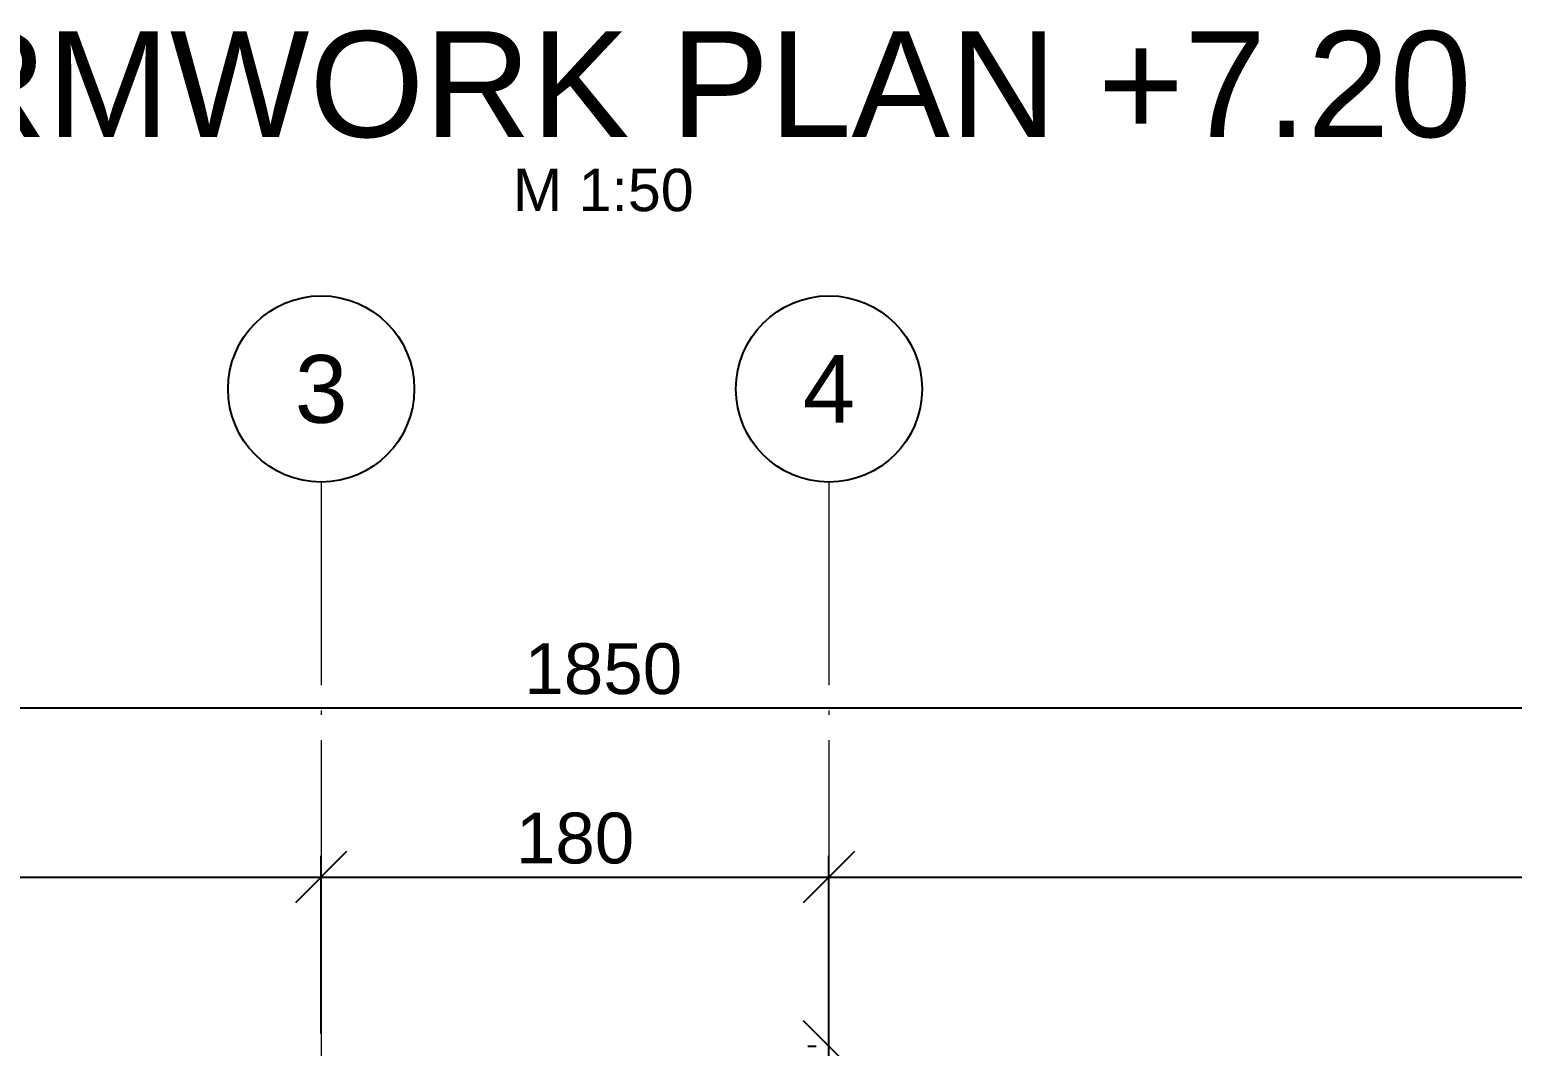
# Model space of a CAD drawing. Header units: millimetres. Extents: x 18 to 3041, y 10 to 3776.
# Drawn here: x 1144 to 1669, y 3416 to 3776 of the extents above; entities that cross this region are included whole.
import ezdxf
from ezdxf.enums import TextEntityAlignment as Align

# ---------------------------------------------------------------- set-up
doc = ezdxf.new("R2010")
doc.units = ezdxf.units.MM
doc.linetypes.add('ZWCAD_ISO04W100', pattern=[30.5, 24, -3, 0.5, -3])
doc.layers.add('AXIS LINES', color=255, linetype='ZWCAD_ISO04W100', lineweight=13)
for name, color, linetype in [('FW_AXIS', 7, 'Continuous'), ('FW_DIM', 7, 'Continuous'), ('FW_TEXT', 7, 'Continuous')]:
    doc.layers.add(name, color=color, linetype=linetype)
doc.styles.add('REBAR_TXT', font='arial.ttf')
doc.styles.get("Standard").update_dxf_attribs({"font": 'arial.ttf'})
doc.dimstyles.new('FW_DIM', dxfattribs={"dimtxt": 18, "dimasz": 9, "dimexe": 7.5, "dimexo": 4.5, "dimgap": 4.5, "dimtad": 1, "dimdec": 0, "dimtxsty": 'Standard', "dimtsz": 9, "dimcen": 2.5, "dimdle": 7.5, "dimclrd": 256, "dimclre": 256, "dimclrt": 7, "dimazin": 3, "dimtfac": 1, "dimtmove": 2, "dimatfit": 3, "dimarcsym": 0})

# ---------------------------------------------------------------- blocks, each defined once
blk = doc.blocks.new('*D388')
at = {"layer": 'Defpoints', "color": 0}
for p in [(1427.03, 3416.11), (1427.03, 3416.11), (1427.03, 3336.01)]:
    blk.add_point(p, dxfattribs=at)
at = {"layer": 'FW_DIM', "lineweight": -2}
for p, q in [((1436.03, 3407.11), (1418.03, 3425.11)), ((1427.03, 3328.51), (1427.03, 3423.61)), ((1422.53, 3416.11), (1419.53, 3416.11)), ((1418.03, 3345.01), (1436.03, 3327.01)), ((1422.53, 3336.01), (1419.53, 3336.01))]:
    blk.add_line(p, q, dxfattribs=at)
at = {"layer": 'FW_DIM', "color": 7, "insert": (1413.34, 3376.06), "char_height": 18, "attachment_point": 5, "rotation": 90}
blk.add_mtext('80', dxfattribs=at)
blk = doc.blocks.new('*D402')
at = {"layer": 'Defpoints', "color": 0}
for p in [(1247.03, 3476.11), (852.03, 3416.11), (1247.03, 3416.11)]:
    blk.add_point(p, dxfattribs=at)
at = {"layer": 'FW_DIM', "lineweight": -2}
for p, q in [((861.03, 3485.11), (843.03, 3467.11)), ((1238.03, 3467.11), (1256.03, 3485.11)), ((852.03, 3420.61), (852.03, 3483.61)), ((1247.03, 3420.61), (1247.03, 3483.61)), ((844.53, 3476.11), (1254.53, 3476.11))]:
    blk.add_line(p, q, dxfattribs=at)
at = {"layer": 'FW_DIM', "color": 7, "insert": (1049.53, 3489.81), "char_height": 18, "attachment_point": 5}
blk.add_mtext('395', dxfattribs=at)
blk = doc.blocks.new('*D403')
at = {"layer": 'Defpoints', "color": 0}
for p in [(1427.03, 3476.11), (1247.03, 3416.11), (1427.03, 3416.11)]:
    blk.add_point(p, dxfattribs=at)
at = {"layer": 'FW_DIM', "lineweight": -2}
for p, q in [((1256.03, 3485.11), (1238.03, 3467.11)), ((1418.03, 3467.11), (1436.03, 3485.11)), ((1247.03, 3420.61), (1247.03, 3483.61)), ((1427.03, 3420.61), (1427.03, 3483.61)), ((1239.53, 3476.11), (1434.53, 3476.11))]:
    blk.add_line(p, q, dxfattribs=at)
at = {"layer": 'FW_DIM', "color": 7, "insert": (1337.03, 3489.8), "char_height": 18, "attachment_point": 5}
blk.add_mtext('180', dxfattribs=at)
blk = doc.blocks.new('*D404')
at = {"layer": 'Defpoints', "color": 0}
for p in [(2082.03, 3476.11), (1427.03, 3416.11), (2082.03, 3416.11)]:
    blk.add_point(p, dxfattribs=at)
at = {"layer": 'FW_DIM', "lineweight": -2}
for p, q in [((1436.03, 3485.11), (1418.03, 3467.11)), ((2073.03, 3467.11), (2091.03, 3485.11)), ((1427.03, 3420.61), (1427.03, 3483.61)), ((2082.03, 3420.61), (2082.03, 3483.61)), ((1419.53, 3476.11), (2089.53, 3476.11))]:
    blk.add_line(p, q, dxfattribs=at)
at = {"layer": 'FW_DIM', "color": 7, "insert": (1754.53, 3489.8), "char_height": 18, "attachment_point": 5}
blk.add_mtext('655', dxfattribs=at)
blk = doc.blocks.new('*D412')
at = {"layer": 'Defpoints', "color": 0}
for p in [(2272.03, 3536.11), (422.03, 3416.11), (2272.03, 3416.11)]:
    blk.add_point(p, dxfattribs=at)
at = {"layer": 'FW_DIM', "lineweight": -2}
for p, q in [((431.03, 3545.11), (413.03, 3527.11)), ((422.03, 3420.61), (422.03, 3543.61)), ((2263.03, 3527.11), (2281.03, 3545.11)), ((2272.03, 3420.61), (2272.03, 3543.61)), ((414.53, 3536.11), (2279.53, 3536.11))]:
    blk.add_line(p, q, dxfattribs=at)
at = {"layer": 'FW_DIM', "color": 7, "insert": (1347.03, 3549.8), "char_height": 18, "attachment_point": 5}
blk.add_mtext('1850', dxfattribs=at)

msp = doc.modelspace()

# ---------------------------------------------------------------- linework, layer by layer
at = {"layer": 'AXIS LINES', "color": 0, "ltscale": 3}
for points in [[(1247.025, 3616.054), (1247.025, 75.942)], [(1427.025, 3616.054), (1427.025, 75.942)]]:
    msp.add_lwpolyline(points, dxfattribs=at)
at = {"layer": 'FW_AXIS'}
for centre in [(1247.025, 3649.054), (1427.025, 3649.054)]:
    msp.add_circle(centre, 33, dxfattribs=at)

# ---------------------------------------------------------------- texts
at = {"layer": 'FW_AXIS', "color": 7, "style": 'REBAR_TXT'}
for s, p in [('3', (1247.025, 3649.054)), ('4', (1427.025, 3649.054))]:
    msp.add_text(s, height=24, dxfattribs=at).set_placement(p, align=Align.MIDDLE_CENTER)
at = {"layer": 'FW_TEXT', "color": 7, "style": 'REBAR_TXT'}
for s, height, p in [('FORMWORK PLAN +7.20', 37.5, (1347.025, 3757.054)), ('M 1:50', 15, (1347.025, 3719.554))]:
    msp.add_text(s, height=height, dxfattribs=at).set_placement(p, align=Align.MIDDLE_CENTER)

# ---------------------------------------------------------------- dimensions: what is measured, and where the dimension line sits
at = {"layer": 'FW_DIM'}
for base, p1, p2, picture, middle in [((2272.025, 3536.11), (422.025, 3416.11), (2272.025, 3416.11), '*D412', (1347.025, 3549.8)), ((1247.025, 3476.11), (852.025, 3416.11), (1247.025, 3416.11), '*D402', (1049.525, 3489.806)), ((1427.025, 3476.11), (1247.025, 3416.11), (1427.025, 3416.11), '*D403', (1337.025, 3489.8)), ((2082.025, 3476.11), (1427.025, 3416.11), (2082.025, 3416.11), '*D404', (1754.525, 3489.8))]:
    dim = msp.add_linear_dim(base=base, p1=p1, p2=p2, dimstyle='FW_DIM', dxfattribs=at)
    dim.commit()
    dim.dimension.update_dxf_attribs({"geometry": picture, "text_midpoint": middle})
dim = msp.add_linear_dim(base=(1427.025, 3416.11), p1=(1427.025, 3336.01), p2=(1427.025, 3416.11), angle=90, dimstyle='FW_DIM', dxfattribs=at)
dim.commit()
dim.dimension.update_dxf_attribs({"geometry": '*D388', "text_midpoint": (1413.335, 3376.06)})

doc.saveas('drawing.dxf')
